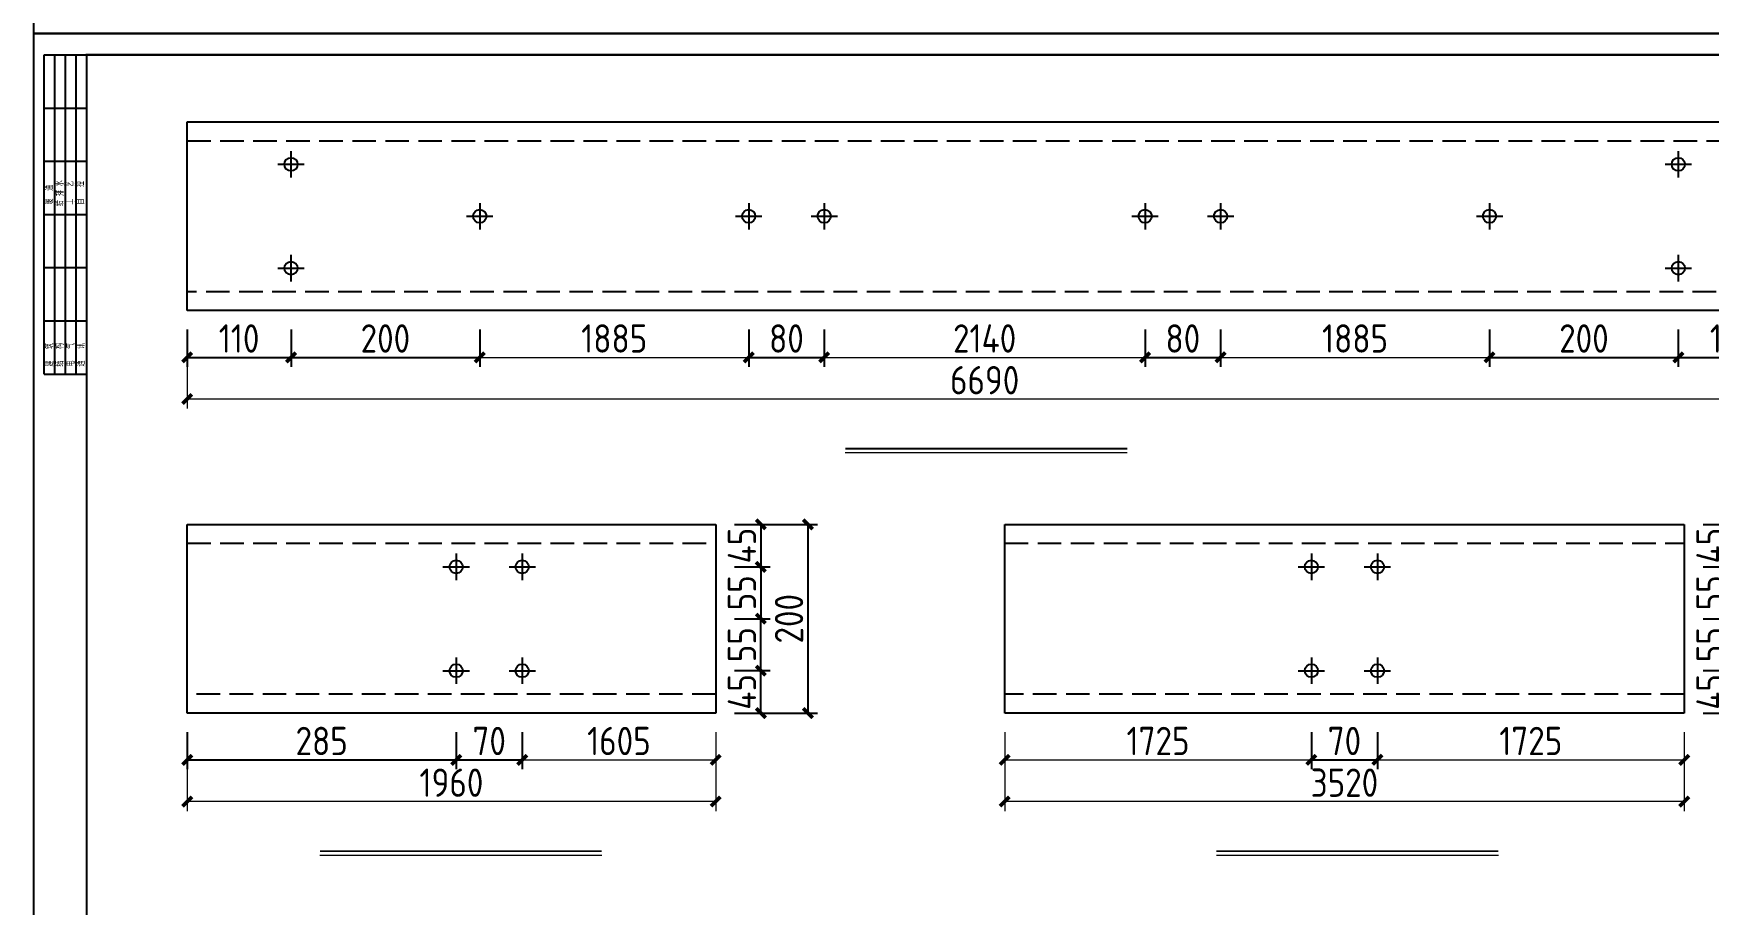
# Model space of a CAD drawing. Extents: x -196983 to 471790, y -783661 to 190401.
# Drawn here: x -40893 to -23144, y -159124 to -149897 of the extents above; entities that cross this region are included whole.
import ezdxf

# ---------------------------------------------------------------- set-up
doc = ezdxf.new("R2010")
doc.units = 0
doc.header["$LTSCALE"] = 1000
doc.header["$MEASUREMENT"] = 0
doc.linetypes.add('DASH', pattern=[0.35, 0.25, -0.1])
doc.layers.add('_TCH_MASK', color=7, linetype='Continuous')
doc.layers.add('PUB_TITLE', color=4, linetype='Continuous')
doc.styles.get("Standard").update_dxf_attribs({"font": 'gbenor.shx', "bigfont": 'gbcbig.shx'})
doc.dimstyles.get("Standard").update_dxf_attribs({"dimscale": 100, "dimtxt": 3.5, "dimasz": 1, "dimexe": 2.5, "dimexo": 3, "dimgap": 1.5, "dimtad": 1, "dimdec": 0, "dimzin": 0, "dimdsep": 46, "dimtxsty": 'Standard', "dimblk": 'ARCHTICK', "dimcen": 0.09, "dimadec": 0, "dimazin": 0, "dimtfac": 1, "dimtdec": 0, "dimtix": 1, "dimtmove": 2, "dimatfit": 3, "dimfxl": 1, "dimtolj": 1, "dimtzin": 0, "dimarcsym": 0})

# ---------------------------------------------------------------- blocks, each defined once
blk = doc.blocks.new('_ArchTick')
at = {"color": 0, "linetype": 'ByBlock', "const_width": 0.4}
blk.add_lwpolyline([(-0.5, -0.5), (0.5, 0.5)], dxfattribs=at)
blk = doc.blocks.new('*D742')
at = {"layer": '_TCH_MASK', "color": 0, "lineweight": -2}
for p, q in [((-39264, -153033), (-39264, -153428)), ((-38164, -153033), (-38164, -153428)), ((-39264, -153328), (-38164, -153328))]:
    blk.add_line(p, q, dxfattribs=at)
at = {"layer": 'Defpoints', "color": 0}
for p in [(-39264, -152833), (-38164, -152833), (-38164, -153328)]:
    blk.add_point(p, dxfattribs=at)
at = {"layer": '_TCH_MASK', "color": 0, "lineweight": -2, "xscale": 100, "yscale": 100, "zscale": 100, "rotation": 180}
blk.add_blockref('_ArchTick', (-39264, -153328), dxfattribs=at)
at = {"layer": '_TCH_MASK', "color": 0, "lineweight": -2, "xscale": 100, "yscale": 100, "zscale": 100}
blk.add_blockref('_ArchTick', (-38164, -153328), dxfattribs=at)
at = {"layer": '_TCH_MASK', "color": 0, "lineweight": 15, "insert": (-38714, -153128), "char_height": 300, "attachment_point": 5}
blk.add_mtext('\\A1;110', dxfattribs=at)
blk = doc.blocks.new('*D620')
at = {"layer": '_TCH_MASK', "color": 0, "lineweight": -2}
for p, q in [((-38164, -153033), (-38164, -153428)), ((-36164, -153033), (-36164, -153428)), ((-38164, -153328), (-36164, -153328))]:
    blk.add_line(p, q, dxfattribs=at)
at = {"layer": 'Defpoints', "color": 0}
for p in [(-38164, -152833), (-36164, -152833), (-36164, -153328)]:
    blk.add_point(p, dxfattribs=at)
at = {"layer": '_TCH_MASK', "color": 0, "lineweight": -2, "xscale": 100, "yscale": 100, "zscale": 100, "rotation": 180}
blk.add_blockref('_ArchTick', (-38164, -153328), dxfattribs=at)
at = {"layer": '_TCH_MASK', "color": 0, "lineweight": -2, "xscale": 100, "yscale": 100, "zscale": 100}
blk.add_blockref('_ArchTick', (-36164, -153328), dxfattribs=at)
at = {"layer": '_TCH_MASK', "color": 0, "lineweight": 15, "insert": (-37164, -153128), "char_height": 300, "attachment_point": 5}
blk.add_mtext('\\A1;200', dxfattribs=at)
blk = doc.blocks.new('*D743')
at = {"layer": '_TCH_MASK', "color": 0, "lineweight": -2}
for p, q in [((-33314, -153033), (-33314, -153428)), ((-32514, -153033), (-32514, -153428)), ((-33314, -153328), (-32514, -153328))]:
    blk.add_line(p, q, dxfattribs=at)
at = {"layer": 'Defpoints', "color": 0}
for p in [(-33314, -152833), (-32514, -152833), (-32514, -153328)]:
    blk.add_point(p, dxfattribs=at)
at = {"layer": '_TCH_MASK', "color": 0, "lineweight": -2, "xscale": 100, "yscale": 100, "zscale": 100, "rotation": 180}
blk.add_blockref('_ArchTick', (-33314, -153328), dxfattribs=at)
at = {"layer": '_TCH_MASK', "color": 0, "lineweight": -2, "xscale": 100, "yscale": 100, "zscale": 100}
blk.add_blockref('_ArchTick', (-32514, -153328), dxfattribs=at)
at = {"layer": '_TCH_MASK', "color": 0, "lineweight": 15, "insert": (-32914, -153128), "char_height": 300, "attachment_point": 5}
blk.add_mtext('\\A1;80', dxfattribs=at)
blk = doc.blocks.new('*D744')
at = {"layer": '_TCH_MASK', "color": 0, "lineweight": -2}
for p, q in [((-29114, -153033), (-29114, -153428)), ((-28314, -153033), (-28314, -153428)), ((-29114, -153328), (-28314, -153328))]:
    blk.add_line(p, q, dxfattribs=at)
at = {"layer": 'Defpoints', "color": 0}
for p in [(-29114, -152833), (-28314, -152833), (-28314, -153328)]:
    blk.add_point(p, dxfattribs=at)
at = {"layer": '_TCH_MASK', "color": 0, "lineweight": -2, "xscale": 100, "yscale": 100, "zscale": 100, "rotation": 180}
blk.add_blockref('_ArchTick', (-29114, -153328), dxfattribs=at)
at = {"layer": '_TCH_MASK', "color": 0, "lineweight": -2, "xscale": 100, "yscale": 100, "zscale": 100}
blk.add_blockref('_ArchTick', (-28314, -153328), dxfattribs=at)
at = {"layer": '_TCH_MASK', "color": 0, "lineweight": 15, "insert": (-28714, -153128), "char_height": 300, "attachment_point": 5}
blk.add_mtext('\\A1;80', dxfattribs=at)
blk = doc.blocks.new('*D745')
at = {"layer": '_TCH_MASK', "color": 0, "lineweight": -2}
for p, q in [((-25464, -153033), (-25464, -153428)), ((-23464, -153033), (-23464, -153428)), ((-25464, -153328), (-23464, -153328))]:
    blk.add_line(p, q, dxfattribs=at)
at = {"layer": 'Defpoints', "color": 0}
for p in [(-25464, -152833), (-23464, -152833), (-23464, -153328)]:
    blk.add_point(p, dxfattribs=at)
at = {"layer": '_TCH_MASK', "color": 0, "lineweight": -2, "xscale": 100, "yscale": 100, "zscale": 100, "rotation": 180}
blk.add_blockref('_ArchTick', (-25464, -153328), dxfattribs=at)
at = {"layer": '_TCH_MASK', "color": 0, "lineweight": -2, "xscale": 100, "yscale": 100, "zscale": 100}
blk.add_blockref('_ArchTick', (-23464, -153328), dxfattribs=at)
at = {"layer": '_TCH_MASK', "color": 0, "lineweight": 15, "insert": (-24464, -153128), "char_height": 300, "attachment_point": 5}
blk.add_mtext('\\A1;200', dxfattribs=at)
blk = doc.blocks.new('*D746')
at = {"layer": '_TCH_MASK', "color": 0, "lineweight": -2}
for p, q in [((-23464, -153033), (-23464, -153428)), ((-22364, -153033), (-22364, -153428)), ((-23464, -153328), (-22364, -153328))]:
    blk.add_line(p, q, dxfattribs=at)
at = {"layer": 'Defpoints', "color": 0}
for p in [(-23464, -152833), (-22364, -152833), (-22364, -153328)]:
    blk.add_point(p, dxfattribs=at)
at = {"layer": '_TCH_MASK', "color": 0, "lineweight": -2, "xscale": 100, "yscale": 100, "zscale": 100, "rotation": 180}
blk.add_blockref('_ArchTick', (-23464, -153328), dxfattribs=at)
at = {"layer": '_TCH_MASK', "color": 0, "lineweight": -2, "xscale": 100, "yscale": 100, "zscale": 100}
blk.add_blockref('_ArchTick', (-22364, -153328), dxfattribs=at)
at = {"layer": '_TCH_MASK', "color": 0, "lineweight": 15, "insert": (-22914, -153128), "char_height": 300, "attachment_point": 5}
blk.add_mtext('\\A1;110', dxfattribs=at)
blk = doc.blocks.new('*D755')
at = {"layer": '_TCH_MASK', "color": 0, "lineweight": -2}
for p, q in [((-39264, -157297), (-39264, -157692)), ((-36414, -157297), (-36414, -157692)), ((-39264, -157592), (-36414, -157592))]:
    blk.add_line(p, q, dxfattribs=at)
at = {"layer": 'Defpoints', "color": 0}
for p in [(-39264, -157097), (-36414, -157097), (-36414, -157592)]:
    blk.add_point(p, dxfattribs=at)
at = {"layer": '_TCH_MASK', "color": 0, "lineweight": -2, "xscale": 100, "yscale": 100, "zscale": 100, "rotation": 180}
blk.add_blockref('_ArchTick', (-39264, -157592), dxfattribs=at)
at = {"layer": '_TCH_MASK', "color": 0, "lineweight": -2, "xscale": 100, "yscale": 100, "zscale": 100}
blk.add_blockref('_ArchTick', (-36414, -157592), dxfattribs=at)
at = {"layer": '_TCH_MASK', "color": 0, "lineweight": 15, "insert": (-37839, -157392), "char_height": 300, "attachment_point": 5}
blk.add_mtext('\\A1;285', dxfattribs=at)
blk = doc.blocks.new('*D756')
at = {"layer": '_TCH_MASK', "color": 0, "lineweight": -2}
for p, q in [((-36414, -157297), (-36414, -157692)), ((-35714, -157297), (-35714, -157692)), ((-36414, -157592), (-35714, -157592))]:
    blk.add_line(p, q, dxfattribs=at)
at = {"layer": 'Defpoints', "color": 0}
for p in [(-36414, -157097), (-35714, -157097), (-35714, -157592)]:
    blk.add_point(p, dxfattribs=at)
at = {"layer": '_TCH_MASK', "color": 0, "lineweight": -2, "xscale": 100, "yscale": 100, "zscale": 100, "rotation": 180}
blk.add_blockref('_ArchTick', (-36414, -157592), dxfattribs=at)
at = {"layer": '_TCH_MASK', "color": 0, "lineweight": -2, "xscale": 100, "yscale": 100, "zscale": 100}
blk.add_blockref('_ArchTick', (-35714, -157592), dxfattribs=at)
at = {"layer": '_TCH_MASK', "color": 0, "lineweight": 15, "insert": (-36064, -157392), "char_height": 300, "attachment_point": 5}
blk.add_mtext('\\A1;70', dxfattribs=at)
blk = doc.blocks.new('*D630')
at = {"layer": '_TCH_MASK', "color": 0, "lineweight": -2}
for p, q in [((-33464, -156647), (-33086, -156647)), ((-33186, -157097), (-33186, -156647)), ((-33464, -157097), (-33086, -157097))]:
    blk.add_line(p, q, dxfattribs=at)
at = {"layer": 'Defpoints', "color": 0}
for p in [(-33664, -156647), (-33186, -156647), (-33664, -157097)]:
    blk.add_point(p, dxfattribs=at)
at = {"layer": '_TCH_MASK', "color": 0, "lineweight": -2, "xscale": 100, "yscale": 100, "zscale": 100}
for p, rotation in [((-33186, -156647), 90), ((-33186, -157097), 270)]:
    blk.add_blockref('_ArchTick', p, dxfattribs=dict(at, rotation=rotation))
at = {"layer": '_TCH_MASK', "color": 0, "lineweight": 15, "insert": (-33386, -156872), "char_height": 300, "attachment_point": 5, "rotation": 90}
blk.add_mtext('\\A1;45', dxfattribs=at)
blk = doc.blocks.new('*D757')
at = {"layer": '_TCH_MASK', "color": 0, "lineweight": -2}
for p, q in [((-33464, -156097), (-33086, -156097)), ((-33186, -156647), (-33186, -156097)), ((-33464, -156647), (-33086, -156647))]:
    blk.add_line(p, q, dxfattribs=at)
at = {"layer": 'Defpoints', "color": 0}
for p in [(-33664, -156097), (-33186, -156097), (-33664, -156647)]:
    blk.add_point(p, dxfattribs=at)
at = {"layer": '_TCH_MASK', "color": 0, "lineweight": -2, "xscale": 100, "yscale": 100, "zscale": 100}
for p, rotation in [((-33186, -156097), 90), ((-33186, -156647), 270)]:
    blk.add_blockref('_ArchTick', p, dxfattribs=dict(at, rotation=rotation))
at = {"layer": '_TCH_MASK', "color": 0, "lineweight": 15, "insert": (-33386, -156372), "char_height": 300, "attachment_point": 5, "rotation": 90}
blk.add_mtext('\\A1;55', dxfattribs=at)
blk = doc.blocks.new('*D631')
at = {"layer": '_TCH_MASK', "color": 0, "lineweight": -2}
for p, q in [((-33464, -155097), (-33086, -155097)), ((-33186, -155097), (-33186, -155547)), ((-33464, -155547), (-33086, -155547))]:
    blk.add_line(p, q, dxfattribs=at)
at = {"layer": 'Defpoints', "color": 0}
for p in [(-33664, -155097), (-33664, -155547), (-33186, -155547)]:
    blk.add_point(p, dxfattribs=at)
at = {"layer": '_TCH_MASK', "color": 0, "lineweight": -2, "xscale": 100, "yscale": 100, "zscale": 100}
for p, rotation in [((-33186, -155097), 90), ((-33186, -155547), 270)]:
    blk.add_blockref('_ArchTick', p, dxfattribs=dict(at, rotation=rotation))
at = {"layer": '_TCH_MASK', "color": 0, "lineweight": 15, "insert": (-33386, -155322), "char_height": 300, "attachment_point": 5, "rotation": 90}
blk.add_mtext('\\A1;45', dxfattribs=at)
blk = doc.blocks.new('*D632')
at = {"layer": '_TCH_MASK', "color": 0, "lineweight": -2}
for p, q in [((-33464, -155547), (-33086, -155547)), ((-33186, -155547), (-33186, -156097)), ((-33464, -156097), (-33086, -156097))]:
    blk.add_line(p, q, dxfattribs=at)
at = {"layer": 'Defpoints', "color": 0}
for p in [(-33664, -155547), (-33664, -156097), (-33186, -156097)]:
    blk.add_point(p, dxfattribs=at)
at = {"layer": '_TCH_MASK', "color": 0, "lineweight": -2, "xscale": 100, "yscale": 100, "zscale": 100}
for p, rotation in [((-33186, -155547), 90), ((-33186, -156097), 270)]:
    blk.add_blockref('_ArchTick', p, dxfattribs=dict(at, rotation=rotation))
at = {"layer": '_TCH_MASK', "color": 0, "lineweight": 15, "insert": (-33386, -155822), "char_height": 300, "attachment_point": 5, "rotation": 90}
blk.add_mtext('\\A1;55', dxfattribs=at)
blk = doc.blocks.new('*D758')
at = {"layer": '_TCH_MASK', "color": 0, "lineweight": -2}
for p, q in [((-33464, -155097), (-32587, -155097)), ((-32687, -155097), (-32687, -157097)), ((-33464, -157097), (-32587, -157097))]:
    blk.add_line(p, q, dxfattribs=at)
at = {"layer": 'Defpoints', "color": 0}
for p in [(-33664, -155097), (-33664, -157097), (-32687, -157097)]:
    blk.add_point(p, dxfattribs=at)
at = {"layer": '_TCH_MASK', "color": 0, "lineweight": -2, "xscale": 100, "yscale": 100, "zscale": 100}
for p, rotation in [((-32687, -155097), 90), ((-32687, -157097), 270)]:
    blk.add_blockref('_ArchTick', p, dxfattribs=dict(at, rotation=rotation))
at = {"layer": '_TCH_MASK', "color": 0, "lineweight": 15, "insert": (-32887, -156097), "char_height": 300, "attachment_point": 5, "rotation": 90}
blk.add_mtext('\\A1;200', dxfattribs=at)
blk = doc.blocks.new('*D752')
at = {"layer": '_TCH_MASK', "color": 0, "lineweight": -2}
for p, q in [((-27352, -157297), (-27352, -157692)), ((-26652, -157297), (-26652, -157692)), ((-27352, -157592), (-26652, -157592))]:
    blk.add_line(p, q, dxfattribs=at)
at = {"layer": 'Defpoints', "color": 0}
for p in [(-27352, -157097), (-26652, -157097), (-26652, -157592)]:
    blk.add_point(p, dxfattribs=at)
at = {"layer": '_TCH_MASK', "color": 0, "lineweight": -2, "xscale": 100, "yscale": 100, "zscale": 100, "rotation": 180}
blk.add_blockref('_ArchTick', (-27352, -157592), dxfattribs=at)
at = {"layer": '_TCH_MASK', "color": 0, "lineweight": -2, "xscale": 100, "yscale": 100, "zscale": 100}
blk.add_blockref('_ArchTick', (-26652, -157592), dxfattribs=at)
at = {"layer": '_TCH_MASK', "color": 0, "lineweight": 15, "insert": (-27002, -157392), "char_height": 300, "attachment_point": 5}
blk.add_mtext('\\A1;70', dxfattribs=at)
blk = doc.blocks.new('*D627')
at = {"layer": '_TCH_MASK', "color": 0, "lineweight": -2}
for p, q in [((-23202, -156647), (-22823, -156647)), ((-22923, -157097), (-22923, -156647)), ((-23202, -157097), (-22823, -157097))]:
    blk.add_line(p, q, dxfattribs=at)
at = {"layer": 'Defpoints', "color": 0}
for p in [(-23402, -156647), (-22923, -156647), (-23402, -157097)]:
    blk.add_point(p, dxfattribs=at)
at = {"layer": '_TCH_MASK', "color": 0, "lineweight": -2, "xscale": 100, "yscale": 100, "zscale": 100}
for p, rotation in [((-22923, -156647), 90), ((-22923, -157097), 270)]:
    blk.add_blockref('_ArchTick', p, dxfattribs=dict(at, rotation=rotation))
at = {"layer": '_TCH_MASK', "color": 0, "lineweight": 15, "insert": (-23123, -156872), "char_height": 300, "attachment_point": 5, "rotation": 90}
blk.add_mtext('\\A1;45', dxfattribs=at)
blk = doc.blocks.new('*D753')
at = {"layer": '_TCH_MASK', "color": 0, "lineweight": -2}
for p, q in [((-23202, -156097), (-22823, -156097)), ((-22923, -156647), (-22923, -156097)), ((-23202, -156647), (-22823, -156647))]:
    blk.add_line(p, q, dxfattribs=at)
at = {"layer": 'Defpoints', "color": 0}
for p in [(-23402, -156097), (-22923, -156097), (-23402, -156647)]:
    blk.add_point(p, dxfattribs=at)
at = {"layer": '_TCH_MASK', "color": 0, "lineweight": -2, "xscale": 100, "yscale": 100, "zscale": 100}
for p, rotation in [((-22923, -156097), 90), ((-22923, -156647), 270)]:
    blk.add_blockref('_ArchTick', p, dxfattribs=dict(at, rotation=rotation))
at = {"layer": '_TCH_MASK', "color": 0, "lineweight": 15, "insert": (-23123, -156372), "char_height": 300, "attachment_point": 5, "rotation": 90}
blk.add_mtext('\\A1;55', dxfattribs=at)
blk = doc.blocks.new('*D628')
at = {"layer": '_TCH_MASK', "color": 0, "lineweight": -2}
for p, q in [((-23202, -155097), (-22823, -155097)), ((-22923, -155097), (-22923, -155547)), ((-23202, -155547), (-22823, -155547))]:
    blk.add_line(p, q, dxfattribs=at)
at = {"layer": 'Defpoints', "color": 0}
for p in [(-23402, -155097), (-23402, -155547), (-22923, -155547)]:
    blk.add_point(p, dxfattribs=at)
at = {"layer": '_TCH_MASK', "color": 0, "lineweight": -2, "xscale": 100, "yscale": 100, "zscale": 100}
for p, rotation in [((-22923, -155097), 90), ((-22923, -155547), 270)]:
    blk.add_blockref('_ArchTick', p, dxfattribs=dict(at, rotation=rotation))
at = {"layer": '_TCH_MASK', "color": 0, "lineweight": 15, "insert": (-23123, -155322), "char_height": 300, "attachment_point": 5, "rotation": 90}
blk.add_mtext('\\A1;45', dxfattribs=at)
blk = doc.blocks.new('*D629')
at = {"layer": '_TCH_MASK', "color": 0, "lineweight": -2}
for p, q in [((-23202, -155547), (-22823, -155547)), ((-22923, -155547), (-22923, -156097)), ((-23202, -156097), (-22823, -156097))]:
    blk.add_line(p, q, dxfattribs=at)
at = {"layer": 'Defpoints', "color": 0}
for p in [(-23402, -155547), (-23402, -156097), (-22923, -156097)]:
    blk.add_point(p, dxfattribs=at)
at = {"layer": '_TCH_MASK', "color": 0, "lineweight": -2, "xscale": 100, "yscale": 100, "zscale": 100}
for p, rotation in [((-22923, -155547), 90), ((-22923, -156097), 270)]:
    blk.add_blockref('_ArchTick', p, dxfattribs=dict(at, rotation=rotation))
at = {"layer": '_TCH_MASK', "color": 0, "lineweight": 15, "insert": (-23123, -155822), "char_height": 300, "attachment_point": 5, "rotation": 90}
blk.add_mtext('\\A1;55', dxfattribs=at)
blk = doc.blocks.new('*D754')
at = {"layer": '_TCH_MASK', "color": 0, "lineweight": -2}
for p, q in [((-23202, -155097), (-22325, -155097)), ((-22425, -155097), (-22425, -157097)), ((-23202, -157097), (-22325, -157097))]:
    blk.add_line(p, q, dxfattribs=at)
at = {"layer": 'Defpoints', "color": 0}
for p in [(-23402, -155097), (-23402, -157097), (-22425, -157097)]:
    blk.add_point(p, dxfattribs=at)
at = {"layer": '_TCH_MASK', "color": 0, "lineweight": -2, "xscale": 100, "yscale": 100, "zscale": 100}
for p, rotation in [((-22425, -155097), 90), ((-22425, -157097), 270)]:
    blk.add_blockref('_ArchTick', p, dxfattribs=dict(at, rotation=rotation))
at = {"layer": '_TCH_MASK', "color": 0, "lineweight": 15, "insert": (-22625, -156097), "char_height": 300, "attachment_point": 5, "rotation": 90}
blk.add_mtext('\\A1;200', dxfattribs=at)
blk = doc.blocks.new('$titleblk$00000095')
for p, q in [((-150, 20), (-150, 0)), ((-150, 20), (0, 20)), ((-125, 20), (-125, 0)), ((-100, 20), (-100, 0)), ((-75, 20), (-75, 0)), ((-75, 20), (-75, 0)), ((-50, 20), (-50, 0)), ((-25, 20), (-25, 0)), ((0, 20), (0, 0)), ((-150, 15), (-75, 15)), ((-150, 10), (-75, 10)), ((-75, 15), (0, 15)), ((-75, 10), (0, 10)), ((-150, 5), (-75, 5)), ((-75, 5), (0, 5))]:
    blk.add_line(p, q)
at = {"width": 0.8}
for s, p in [('建   筑', (-146.45, 15.65)), ('暖  通', (-70.35, 15.73)), ('结   构', (-146.45, 10.91)), ('电   气', (-146.45, 5.65)), ('给 排 水', (-71.03, 10.9)), ('工   艺', (-70.35, 6.13)), ('通   讯', (-146.45, 0.88)), ('自   控', (-70.35, 1.24))]:
    blk.add_text(s, height=3.509, dxfattribs=at).set_placement(p)
blk = doc.blocks.new('新块')
at = {"layer": 'PUB_TITLE'}
blk.add_lwpolyline([(-47560, 0), (0, 0), (0, 33640), (-47560, 33640)], close=True, dxfattribs=at)
at = {"layer": 'PUB_TITLE', "const_width": 40}
blk.add_lwpolyline([(-46560, 400), (-400, 400), (-400, 33240), (-46560, 33240)], close=True, dxfattribs=at)
at = {"layer": 'PUB_TITLE', "xscale": 40, "yscale": 40, "zscale": 40, "rotation": 90}
blk.add_blockref('$titleblk$00000095', (-46560, 33240), dxfattribs=at)
for tag, p in [('审定人', (-8147, 838)), ('校对', (-6621, 837)), ('阶段', (-810, 832)), ('审核人', (-8147, 641)), ('设计负责人', (-6745, 649)), ('工程名称', (-5026, 781)), ('图名', (-3347, 649)), ('日期', (-905, 632)), ('项目负责人', (-8228, 444)), ('设计人', (-6659, 447)), ('项目名称', (-5026, 479)), ('图号', (-1657, 502)), ('比例', (-810, 446))]:
    blk.add_attdef(tag, p, '', height=120)

msp = doc.modelspace()

# ---------------------------------------------------------------- linework, layer by layer
at = {"color": 0}
for p, q in [((-39264.2, -150833.1), (-22364.2, -150833.1)), ((-39264.2, -152833.1), (-39264.2, -150833.1)), ((-22364.2, -152833.1), (-39264.2, -152833.1)), ((-39264.2, -155097.1), (-33664.2, -155097.1)), ((-39264.2, -157097.1), (-39264.2, -155097.1)), ((-33664.2, -155097.1), (-33664.2, -157097.1)), ((-30602.1, -155097.1), (-23402.1, -155097.1)), ((-30602.1, -157097.1), (-30602.1, -155097.1)), ((-23402.1, -155097.1), (-23402.1, -157097.1)), ((-33664.2, -157097.1), (-39264.2, -157097.1)), ((-23402.1, -157097.1), (-30602.1, -157097.1))]:
    msp.add_line(p, q, dxfattribs=at)
at = {"color": 0, "linetype": 'DASH'}
for p, q in [((-39264.2, -151033.1), (-22364.2, -151033.1)), ((-22364.2, -152633.1), (-39264.2, -152633.1)), ((-39264.2, -155297.1), (-33664.2, -155297.1)), ((-30602.1, -155297.1), (-23402.1, -155297.1)), ((-33664.2, -156897.1), (-39264.2, -156897.1)), ((-23402.1, -156897.1), (-30602.1, -156897.1))]:
    msp.add_line(p, q, dxfattribs=at)
at = {"color": 1}
for p, q in [((-38164.2, -151143.1), (-38164.2, -151423.1)), ((-23464.2, -151143.1), (-23464.2, -151423.1)), ((-38304.2, -151283.1), (-38024.2, -151283.1)), ((-23604.2, -151283.1), (-23324.2, -151283.1)), ((-36164.2, -151693.1), (-36164.2, -151973.1)), ((-33314.2, -151693.1), (-33314.2, -151973.1)), ((-32514.2, -151693.1), (-32514.2, -151973.1)), ((-29114.2, -151693.1), (-29114.2, -151973.1)), ((-28314.2, -151693.1), (-28314.2, -151973.1)), ((-25464.2, -151693.1), (-25464.2, -151973.1)), ((-36304.2, -151833.1), (-36024.2, -151833.1)), ((-33454.2, -151833.1), (-33174.2, -151833.1)), ((-32654.2, -151833.1), (-32374.2, -151833.1)), ((-29254.2, -151833.1), (-28974.2, -151833.1)), ((-28454.2, -151833.1), (-28174.2, -151833.1)), ((-25604.2, -151833.1), (-25324.2, -151833.1)), ((-38164.2, -152243.1), (-38164.2, -152523.1)), ((-23464.2, -152243.1), (-23464.2, -152523.1)), ((-38304.2, -152383.1), (-38024.2, -152383.1)), ((-23604.2, -152383.1), (-23324.2, -152383.1)), ((-36414.2, -155407.1), (-36414.2, -155687.1)), ((-35714.2, -155407.1), (-35714.2, -155687.1)), ((-27352.1, -155407.1), (-27352.1, -155687.1)), ((-26652.1, -155407.1), (-26652.1, -155687.1)), ((-36554.2, -155547.1), (-36274.2, -155547.1)), ((-35854.2, -155547.1), (-35574.2, -155547.1)), ((-27492.1, -155547.1), (-27212.1, -155547.1)), ((-26792.1, -155547.1), (-26512.1, -155547.1)), ((-36414.2, -156507.1), (-36414.2, -156787.1)), ((-35714.2, -156507.1), (-35714.2, -156787.1)), ((-27352.1, -156507.1), (-27352.1, -156787.1)), ((-26652.1, -156507.1), (-26652.1, -156787.1)), ((-36554.2, -156647.1), (-36274.2, -156647.1)), ((-35854.2, -156647.1), (-35574.2, -156647.1)), ((-27492.1, -156647.1), (-27212.1, -156647.1)), ((-26792.1, -156647.1), (-26512.1, -156647.1))]:
    msp.add_line(p, q, dxfattribs=at)
for centre in [(-38164.2, -151283.1), (-23464.2, -151283.1), (-36164.2, -151833.1), (-33314.2, -151833.1), (-32514.2, -151833.1), (-29114.2, -151833.1), (-28314.2, -151833.1), (-25464.2, -151833.1), (-38164.2, -152383.1), (-23464.2, -152383.1), (-36414.2, -155547.1), (-35714.2, -155547.1), (-27352.1, -155547.1), (-26652.1, -155547.1), (-36414.2, -156647.1), (-35714.2, -156647.1), (-27352.1, -156647.1), (-26652.1, -156647.1)]:
    msp.add_circle(centre, 70, dxfattribs=at)
at = {"layer": '_TCH_MASK', "lineweight": 15}
for p, q in [((-39264.2, -153033.1), (-39264.2, -153869.7)), ((-36164.2, -153033.1), (-36164.2, -153427.8)), ((-33314.2, -153033.1), (-33314.2, -153427.8)), ((-32514.2, -153033.1), (-32514.2, -153427.8)), ((-29114.2, -153033.1), (-29114.2, -153427.8)), ((-28314.2, -153033.1), (-28314.2, -153427.8)), ((-25464.2, -153033.1), (-25464.2, -153427.8)), ((-36164.2, -153327.8), (-33314.2, -153327.8)), ((-32514.2, -153327.8), (-29114.2, -153327.8)), ((-28314.2, -153327.8), (-25464.2, -153327.8)), ((-22364.2, -153769.7), (-39264.2, -153769.7)), ((-29303.4, -154340.5), (-32290.6, -154340.5)), ((-39264.2, -157297.1), (-39264.2, -158133.7)), ((-35714.2, -157297.1), (-35714.2, -157691.9)), ((-33664.2, -157297.1), (-33664.2, -158133.7)), ((-33664.2, -157297.1), (-33664.2, -157691.9)), ((-30602.1, -157297.1), (-30602.1, -158133.7)), ((-30602.1, -157297.1), (-30602.1, -157691.9)), ((-27352.1, -157297.1), (-27352.1, -157691.9)), ((-26652.1, -157297.1), (-26652.1, -157691.9)), ((-23402.1, -157297.1), (-23402.1, -158133.7)), ((-23402.1, -157297.1), (-23402.1, -157691.9)), ((-35714.2, -157591.9), (-33664.2, -157591.9)), ((-30602.1, -157591.9), (-27352.1, -157591.9)), ((-26652.1, -157591.9), (-23402.1, -157591.9)), ((-33664.2, -158033.7), (-39264.2, -158033.7)), ((-23402.1, -158033.7), (-30602.1, -158033.7)), ((-34870.7, -158604.5), (-37857.9, -158604.5)), ((-25370.5, -158604.5), (-28357.7, -158604.5))]:
    msp.add_line(p, q, dxfattribs=at)
at = {"layer": '_TCH_MASK', "lineweight": 15, "const_width": 20}
for points in [[(-32290.6, -154295.1), (-29303.4, -154295.1)], [(-37857.9, -158559.2), (-34870.7, -158559.2)], [(-28357.7, -158559.2), (-25370.5, -158559.2)]]:
    msp.add_lwpolyline(points, dxfattribs=at)

# ---------------------------------------------------------------- block references
at = {"layer": '_TCH_MASK', "color": 0, "lineweight": 15, "xscale": 0.5637161763734184, "yscale": 0.5637161763588665, "zscale": 0.5637161763684475}
for p in [(-14082.3, -149897.2), (-14082.3, -168860.6)]:
    msp.add_blockref('新块', p, dxfattribs=at)
at = {"layer": '_TCH_MASK', "lineweight": 15, "xscale": 100, "yscale": 100, "zscale": 100, "rotation": 180}
for p in [(-36164.2, -153327.8), (-32514.2, -153327.8), (-28314.2, -153327.8), (-39264.2, -153769.7), (-35714.2, -157591.9), (-30602.1, -157591.9), (-26652.1, -157591.9), (-39264.2, -158033.7), (-30602.1, -158033.7)]:
    msp.add_blockref('_ArchTick', p, dxfattribs=at)
at = {"layer": '_TCH_MASK', "lineweight": 15, "xscale": 100, "yscale": 100, "zscale": 100}
for p in [(-33314.2, -153327.8), (-29114.2, -153327.8), (-25464.2, -153327.8), (-33664.2, -157591.9), (-27352.1, -157591.9), (-23402.1, -157591.9), (-33664.2, -158033.7), (-23402.1, -158033.7)]:
    msp.add_blockref('_ArchTick', p, dxfattribs=at)

# ---------------------------------------------------------------- texts
at = {"layer": '_TCH_MASK', "lineweight": 15, "char_height": 300, "attachment_point": 5}
for s, insert in [('\\A1;1885', (-34739.2, -153127.8)), ('\\A1;2140', (-30814.2, -153127.8)), ('\\A1;1885', (-26889.2, -153127.8)), ('\\A1;6690', (-30814.2, -153569.7)), ('\\A1;1605', (-34689.2, -157391.9)), ('\\A1;1725', (-28977.1, -157391.9)), ('\\A1;1725', (-25027.1, -157391.9)), ('\\A1;1960', (-36464.2, -157833.7)), ('\\A1;3520', (-27002.1, -157833.7))]:
    msp.add_mtext(s, dxfattribs=dict(at, insert=insert))

# ---------------------------------------------------------------- dimensions: what is measured, and where the dimension line sits
at = {"layer": '_TCH_MASK', "lineweight": 15}
for base, p1, p2, picture, middle in [((-38164.2, -153327.8), (-39264.2, -152833.1), (-38164.2, -152833.1), '*D742', (-38714.2, -153127.8)), ((-36164.2, -153327.8), (-38164.2, -152833.1), (-36164.2, -152833.1), '*D620', (-37164.2, -153127.8)), ((-32514.2, -153327.8), (-33314.2, -152833.1), (-32514.2, -152833.1), '*D743', (-32914.2, -153127.8)), ((-28314.2, -153327.8), (-29114.2, -152833.1), (-28314.2, -152833.1), '*D744', (-28714.2, -153127.8)), ((-23464.2, -153327.8), (-25464.2, -152833.1), (-23464.2, -152833.1), '*D745', (-24464.2, -153127.8)), ((-22364.2, -153327.8), (-23464.2, -152833.1), (-22364.2, -152833.1), '*D746', (-22914.2, -153127.8)), ((-36414.2, -157591.9), (-39264.2, -157097.1), (-36414.2, -157097.1), '*D755', (-37839.2, -157391.9)), ((-35714.2, -157591.9), (-36414.2, -157097.1), (-35714.2, -157097.1), '*D756', (-36064.2, -157391.9)), ((-26652.1, -157591.9), (-27352.1, -157097.1), (-26652.1, -157097.1), '*D752', (-27002.1, -157391.9))]:
    dim = msp.add_linear_dim(base=base, p1=p1, p2=p2, dimstyle='Standard', override={"dimtxt": 3, "dimexe": 1, "dimexo": 2, "dimgap": 0.5, "dimlfac": 0.1}, dxfattribs=at)
    dim.commit()
    dim.dimension.update_dxf_attribs({"geometry": picture, "text_midpoint": middle})
for base, p1, p2, angle, picture, middle in [((-33185.6, -155547.1), (-33664.2, -155097.1), (-33664.2, -155547.1), 270, '*D631', (-33385.6, -155322.1)), ((-32687.5, -157097.1), (-33664.2, -155097.1), (-33664.2, -157097.1), 90, '*D758', (-32887.5, -156097.1)), ((-22923.4, -155547.1), (-23402.1, -155097.1), (-23402.1, -155547.1), 270, '*D628', (-23123.4, -155322.1)), ((-22425.3, -157097.1), (-23402.1, -155097.1), (-23402.1, -157097.1), 90, '*D754', (-22625.3, -156097.1)), ((-33185.6, -156097.1), (-33664.2, -155547.1), (-33664.2, -156097.1), 270, '*D632', (-33385.6, -155822.1)), ((-22923.4, -156097.1), (-23402.1, -155547.1), (-23402.1, -156097.1), 270, '*D629', (-23123.4, -155822.1)), ((-33185.6, -156097.1), (-33664.2, -156647.1), (-33664.2, -156097.1), 90, '*D757', (-33385.6, -156372.1)), ((-22923.4, -156097.1), (-23402.1, -156647.1), (-23402.1, -156097.1), 90, '*D753', (-23123.4, -156372.1)), ((-33185.6, -156647.1), (-33664.2, -157097.1), (-33664.2, -156647.1), 90, '*D630', (-33385.6, -156872.1)), ((-22923.4, -156647.1), (-23402.1, -157097.1), (-23402.1, -156647.1), 90, '*D627', (-23123.4, -156872.1))]:
    dim = msp.add_linear_dim(base=base, p1=p1, p2=p2, angle=angle, dimstyle='Standard', override={"dimtxt": 3, "dimexe": 1, "dimexo": 2, "dimgap": 0.5, "dimlfac": 0.1}, dxfattribs=at)
    dim.commit()
    dim.dimension.update_dxf_attribs({"geometry": picture, "text_midpoint": middle})

doc.saveas('drawing.dxf')
